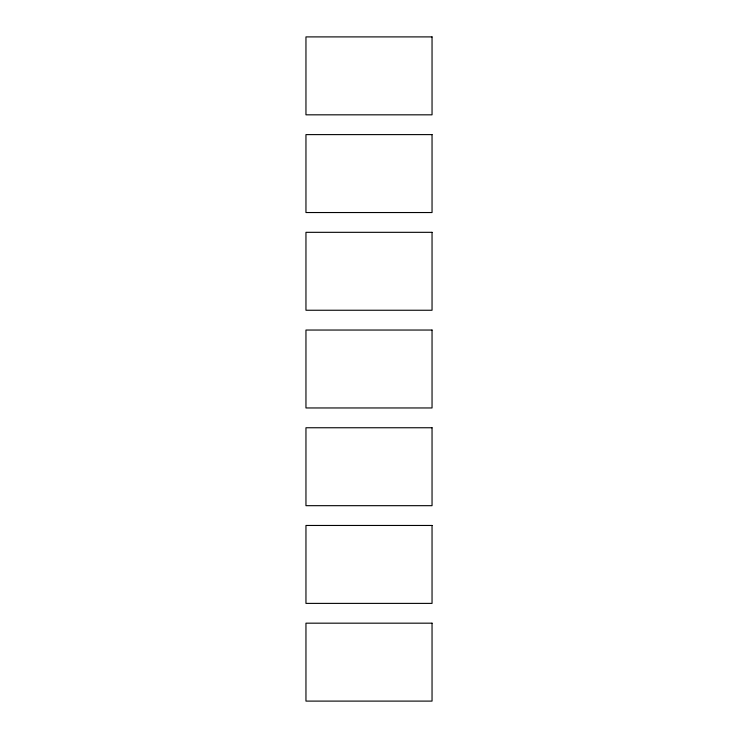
<?xml version="1.0" encoding="UTF-8"?>
<svg xmlns="http://www.w3.org/2000/svg" width="738" height="738" viewBox="0 0 738 738"><rect width="100%" height="100%" fill="white"/><g stroke="black" fill="none" stroke-linecap="round" stroke-linejoin="round"><path stroke-width="1.11" d="M432.044 36.9L305.956 36.9L305.956 114.824L432.044 114.824L432.044 36.9M432.044 134.611L305.956 134.611L305.956 212.535L432.044 212.535L432.044 134.611M432.044 232.322L305.956 232.322L305.956 310.246L432.044 310.246L432.044 232.322M432.044 330.043L305.956 330.043L305.956 407.957L432.044 407.957L432.044 330.043M432.044 427.754L305.956 427.754L305.956 505.678L432.044 505.678L432.044 427.754M432.044 525.465L305.956 525.465L305.956 603.389L432.044 603.389L432.044 525.465M432.044 623.176L305.956 623.176L305.956 701.1L432.044 701.1L432.044 623.176"/></g></svg>
